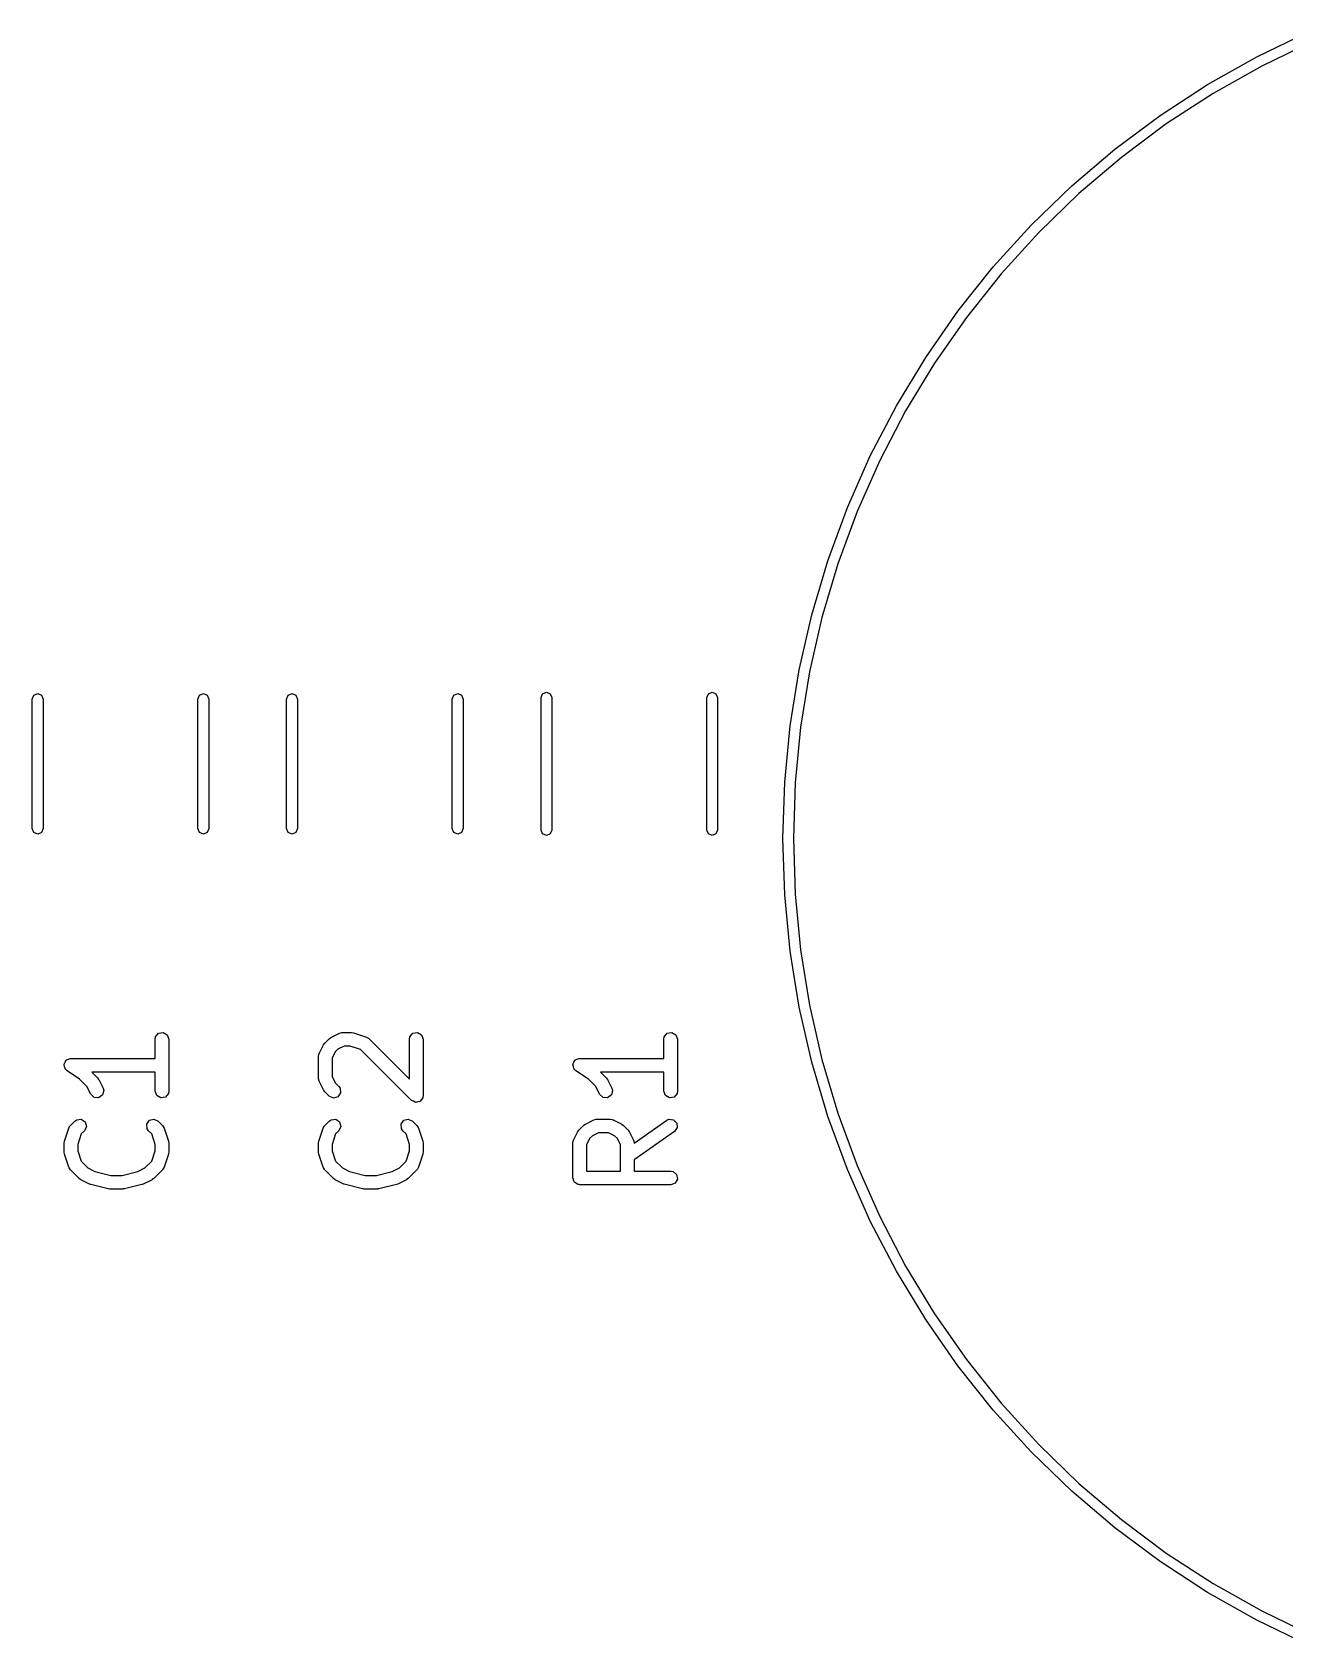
# Model space of a CAD drawing. Extents: x 129.1 to 156.7, y -103.5 to -84.1.
# Drawn here: x 129.08 to 142.83, y -102.64 to -84.93 of the extents above; entities that cross this region are included whole.
import ezdxf

# ---------------------------------------------------------------- set-up
doc = ezdxf.new("R2010")
doc.units = 0
doc.layers.add('BLACK', color=7, linetype='CONTINUOUS')

msp = doc.modelspace()

# ---------------------------------------------------------------- linework, layer by layer
at = {"layer": 'BLACK', "linetype": 'CONTINUOUS'}
for p, q in [((142.528, -85.1973), (143.088, -84.9279)), ((143.134, -85.0331), (142.582, -85.2993)), ((141.987, -85.5019), (142.528, -85.1973)), ((142.582, -85.2993), (142.047, -85.6004)), ((141.467, -85.8406), (141.987, -85.5019)), ((142.047, -85.6004), (141.533, -85.935)), ((140.97, -86.212), (141.467, -85.8406)), ((141.533, -85.935), (141.041, -86.3019)), ((140.497, -86.6144), (140.97, -86.212)), ((141.041, -86.3019), (140.574, -86.6996)), ((140.051, -87.0463), (140.497, -86.6144)), ((140.574, -86.6996), (140.133, -87.1264)), ((139.633, -87.5059), (140.051, -87.0463)), ((140.133, -87.1264), (139.721, -87.5805)), ((139.246, -87.9913), (139.633, -87.5059)), ((139.721, -87.5805), (139.339, -88.0601)), ((138.891, -88.5005), (139.246, -87.9913)), ((139.339, -88.0601), (138.988, -88.5633)), ((138.569, -89.0314), (138.891, -88.5005)), ((138.988, -88.5633), (138.67, -89.0879)), ((138.282, -89.5818), (138.569, -89.0314)), ((138.67, -89.0879), (138.386, -89.6318)), ((138.031, -90.1495), (138.282, -89.5818)), ((138.386, -89.6318), (138.137, -90.1927)), ((137.816, -90.7322), (138.031, -90.1495)), ((138.137, -90.1927), (137.926, -90.7684)), ((137.64, -91.3274), (137.816, -90.7322)), ((137.926, -90.7684), (137.751, -91.3565)), ((137.502, -91.9326), (137.64, -91.3274)), ((137.751, -91.3565), (137.615, -91.9546)), ((137.403, -92.5455), (137.502, -91.9326)), ((137.615, -91.9546), (137.517, -92.5602)), ((129.078, -92.2527), (129.096, -92.2103)), ((129.078, -93.6753), (129.078, -92.2527)), ((129.096, -92.2103), (129.138, -92.1927)), ((129.138, -92.1927), (129.18, -92.2103)), ((129.18, -92.2103), (129.198, -92.2527)), ((129.198, -92.2527), (129.198, -93.6753)), ((130.898, -92.2527), (130.916, -92.2103)), ((130.898, -93.6753), (130.898, -92.2527)), ((130.916, -92.2103), (130.958, -92.1927)), ((130.958, -92.1927), (131, -92.2103)), ((131, -92.2103), (131.018, -92.2527)), ((131.018, -92.2527), (131.018, -93.6753)), ((131.872, -92.2527), (131.89, -92.2103)), ((131.872, -93.6753), (131.872, -92.2527)), ((131.89, -92.2103), (131.932, -92.1927)), ((131.932, -92.1927), (131.974, -92.2103)), ((131.974, -92.2103), (131.992, -92.2527)), ((131.992, -92.2527), (131.992, -93.6753)), ((133.692, -92.2527), (133.71, -92.2103)), ((133.692, -93.6753), (133.692, -92.2527)), ((133.71, -92.2103), (133.752, -92.1927)), ((133.752, -92.1927), (133.794, -92.2103)), ((133.794, -92.2103), (133.812, -92.2527)), ((133.812, -92.2527), (133.812, -93.6753)), ((134.666, -92.2369), (134.684, -92.1945)), ((134.666, -93.6911), (134.666, -92.2369)), ((134.684, -92.1945), (134.726, -92.1769)), ((134.726, -92.1769), (134.768, -92.1945)), ((134.768, -92.1945), (134.786, -92.2369)), ((134.786, -92.2369), (134.786, -93.6911)), ((136.486, -92.2369), (136.504, -92.1945)), ((136.486, -93.6911), (136.486, -92.2369)), ((136.504, -92.1945), (136.546, -92.1769)), ((136.546, -92.1769), (136.588, -92.1945)), ((136.588, -92.1945), (136.606, -92.2369)), ((136.606, -92.2369), (136.606, -93.6911)), ((137.343, -93.1635), (137.403, -92.5455)), ((137.517, -92.5602), (137.458, -93.1709)), ((137.323, -93.784), (137.343, -93.1635)), ((137.458, -93.1709), (137.438, -93.784)), ((129.096, -93.7177), (129.078, -93.6753)), ((129.198, -93.6753), (129.18, -93.7177)), ((130.916, -93.7177), (130.898, -93.6753)), ((131.018, -93.6753), (131, -93.7177)), ((131.89, -93.7177), (131.872, -93.6753)), ((131.992, -93.6753), (131.974, -93.7177)), ((133.71, -93.7177), (133.692, -93.6753)), ((133.812, -93.6753), (133.794, -93.7177)), ((134.684, -93.7335), (134.666, -93.6911)), ((134.786, -93.6911), (134.768, -93.7335)), ((136.504, -93.7335), (136.486, -93.6911)), ((136.606, -93.6911), (136.588, -93.7335)), ((129.138, -93.7353), (129.096, -93.7177)), ((129.18, -93.7177), (129.138, -93.7353)), ((130.958, -93.7353), (130.916, -93.7177)), ((131, -93.7177), (130.958, -93.7353)), ((131.932, -93.7353), (131.89, -93.7177)), ((131.974, -93.7177), (131.932, -93.7353)), ((133.752, -93.7353), (133.71, -93.7177)), ((133.794, -93.7177), (133.752, -93.7353)), ((134.726, -93.7511), (134.684, -93.7335)), ((134.768, -93.7335), (134.726, -93.7511)), ((136.546, -93.7511), (136.504, -93.7335)), ((136.588, -93.7335), (136.546, -93.7511)), ((137.343, -94.4045), (137.323, -93.784)), ((137.438, -93.784), (137.458, -94.3971)), ((137.403, -95.0225), (137.343, -94.4045)), ((137.458, -94.3971), (137.517, -95.0078)), ((137.502, -95.6354), (137.403, -95.0225)), ((137.517, -95.0078), (137.615, -95.6134)), ((137.64, -96.2406), (137.502, -95.6354)), ((137.615, -95.6134), (137.751, -96.2115)), ((130.428, -95.9883), (130.432, -95.9626)), ((130.428, -96.199), (130.428, -95.9883)), ((130.432, -95.9626), (130.465, -95.9233)), ((130.465, -95.9233), (130.516, -95.9144)), ((130.516, -95.9144), (130.56, -95.9401)), ((130.56, -95.9401), (130.578, -95.9883)), ((130.578, -95.9883), (130.578, -96.5597)), ((132.291, -96.0305), (132.339, -95.9829)), ((132.339, -95.9829), (132.357, -95.97)), ((132.357, -95.97), (132.359, -95.9688)), ((132.359, -95.9688), (132.454, -95.9212)), ((132.454, -95.9212), (132.479, -95.9138)), ((132.479, -95.9138), (132.483, -95.9148)), ((132.483, -95.9148), (132.487, -95.9133)), ((132.487, -95.9133), (132.583, -95.9133)), ((132.583, -95.9133), (132.605, -95.9172)), ((132.605, -95.9172), (132.606, -95.9171)), ((132.606, -95.9171), (132.749, -95.9648)), ((132.749, -95.9648), (132.772, -95.9772)), ((132.772, -95.9772), (132.774, -95.981)), ((132.774, -95.981), (132.778, -95.9829)), ((132.778, -95.9829), (133.222, -96.4263)), ((133.222, -95.9883), (133.226, -95.9626)), ((133.222, -96.4263), (133.222, -95.9883)), ((133.226, -95.9626), (133.259, -95.9233)), ((133.259, -95.9233), (133.31, -95.9144)), ((133.31, -95.9144), (133.354, -95.9401)), ((133.354, -95.9401), (133.372, -95.9883)), ((133.372, -95.9883), (133.372, -96.6073)), ((136.016, -95.9883), (136.02, -95.9626)), ((136.016, -96.199), (136.016, -95.9883)), ((136.02, -95.9626), (136.053, -95.9233)), ((136.053, -95.9233), (136.104, -95.9144)), ((136.104, -95.9144), (136.148, -95.9401)), ((136.148, -95.9401), (136.166, -95.9883)), ((136.166, -95.9883), (136.166, -96.5597)), ((132.222, -96.1788), (132.226, -96.1531)), ((132.226, -96.1531), (132.229, -96.1497)), ((132.229, -96.1497), (132.23, -96.1452)), ((132.23, -96.1452), (132.277, -96.05)), ((132.277, -96.05), (132.291, -96.032)), ((132.291, -96.032), (132.291, -96.0305)), ((132.406, -96.1279), (132.372, -96.1965)), ((132.436, -96.0975), (132.406, -96.1279)), ((132.505, -96.0633), (132.436, -96.0975)), ((132.57, -96.0633), (132.505, -96.0633)), ((132.685, -96.1015), (132.57, -96.0633)), ((133.244, -96.6604), (132.685, -96.1015)), ((129.428, -96.2692), (129.43, -96.2652)), ((129.434, -96.2901), (129.428, -96.2692)), ((129.429, -96.261), (129.44, -96.2421)), ((129.43, -96.2652), (129.429, -96.261)), ((129.438, -96.3115), (129.434, -96.2901)), ((129.441, -96.3143), (129.438, -96.3115)), ((129.44, -96.2421), (129.449, -96.2222)), ((129.442, -96.3184), (129.441, -96.3143)), ((129.461, -96.3364), (129.442, -96.3184)), ((129.449, -96.2222), (129.452, -96.2203)), ((129.452, -96.2203), (129.455, -96.2165)), ((129.455, -96.2165), (129.475, -96.2091)), ((129.598, -96.4275), (129.461, -96.3364)), ((129.475, -96.2091), (129.495, -96.1995)), ((129.495, -96.1995), (129.499, -96.2005)), ((129.499, -96.2005), (129.503, -96.199)), ((129.503, -96.199), (130.428, -96.199)), ((130.428, -96.349), (129.732, -96.349)), ((129.732, -96.349), (129.794, -96.4114)), ((130.428, -96.5597), (130.428, -96.349)), ((132.222, -96.4169), (132.222, -96.1788)), ((132.372, -96.1965), (132.372, -96.3992)), ((135.016, -96.2692), (135.018, -96.2652)), ((135.022, -96.2901), (135.016, -96.2692)), ((135.017, -96.261), (135.028, -96.2421)), ((135.018, -96.2652), (135.017, -96.261)), ((135.026, -96.3115), (135.022, -96.2901)), ((135.029, -96.3143), (135.026, -96.3115)), ((135.028, -96.2421), (135.037, -96.2222)), ((135.03, -96.3184), (135.029, -96.3143)), ((135.049, -96.3364), (135.03, -96.3184)), ((135.037, -96.2222), (135.04, -96.2203)), ((135.04, -96.2203), (135.043, -96.2165)), ((135.043, -96.2165), (135.063, -96.2091)), ((135.186, -96.4275), (135.049, -96.3364)), ((135.063, -96.2091), (135.083, -96.1995)), ((135.083, -96.1995), (135.087, -96.2005)), ((135.087, -96.2005), (135.091, -96.199)), ((135.091, -96.199), (136.016, -96.199)), ((136.016, -96.349), (135.32, -96.349)), ((135.32, -96.349), (135.382, -96.4114)), ((136.016, -96.5597), (136.016, -96.349)), ((137.816, -96.8358), (137.64, -96.2406)), ((137.751, -96.2115), (137.926, -96.7996)), ((129.679, -96.5089), (129.598, -96.4275)), ((129.721, -96.5933), (129.679, -96.5089)), ((129.794, -96.4114), (129.807, -96.4298)), ((129.807, -96.4298), (129.808, -96.4309)), ((129.808, -96.4309), (129.856, -96.5262)), ((129.856, -96.5262), (129.863, -96.5511)), ((132.223, -96.4211), (132.222, -96.4169)), ((132.222, -96.4254), (132.223, -96.4211)), ((132.23, -96.4504), (132.222, -96.4254)), ((132.277, -96.5456), (132.23, -96.4504)), ((132.372, -96.3992), (132.406, -96.4677)), ((132.406, -96.4677), (132.445, -96.5067)), ((132.445, -96.5067), (132.46, -96.528)), ((132.46, -96.528), (132.465, -96.5791)), ((135.267, -96.5089), (135.186, -96.4275)), ((135.309, -96.5933), (135.267, -96.5089)), ((135.382, -96.4114), (135.395, -96.4298)), ((135.395, -96.4298), (135.396, -96.4309)), ((135.396, -96.4309), (135.444, -96.5262)), ((135.444, -96.5262), (135.451, -96.5511)), ((129.759, -96.6285), (129.721, -96.5933)), ((129.81, -96.6316), (129.759, -96.6285)), ((129.851, -96.601), (129.81, -96.6316)), ((129.863, -96.5511), (129.851, -96.601)), ((130.445, -96.6079), (130.428, -96.5597)), ((130.49, -96.6336), (130.445, -96.6079)), ((130.54, -96.6247), (130.49, -96.6336)), ((130.573, -96.5854), (130.54, -96.6247)), ((130.578, -96.5597), (130.573, -96.5854)), ((132.279, -96.5468), (132.277, -96.5456)), ((132.291, -96.5651), (132.279, -96.5468)), ((132.339, -96.6127), (132.291, -96.5651)), ((132.386, -96.6344), (132.339, -96.6127)), ((132.435, -96.6212), (132.386, -96.6344)), ((132.465, -96.5791), (132.435, -96.6212)), ((133.264, -96.6699), (133.244, -96.6604)), ((133.284, -96.6812), (133.264, -96.6699)), ((133.287, -96.6806), (133.284, -96.6812)), ((133.29, -96.682), (133.287, -96.6806)), ((133.312, -96.6762), (133.29, -96.682)), ((133.334, -96.6723), (133.312, -96.6762)), ((133.337, -96.6697), (133.334, -96.6723)), ((133.34, -96.6688), (133.337, -96.6697)), ((133.353, -96.6503), (133.34, -96.6688)), ((133.367, -96.633), (133.353, -96.6503)), ((133.368, -96.6284), (133.367, -96.633)), ((133.369, -96.6267), (133.368, -96.6284)), ((133.372, -96.6073), (133.369, -96.6235)), ((133.369, -96.6235), (133.369, -96.6267)), ((135.347, -96.6285), (135.309, -96.5933)), ((135.398, -96.6316), (135.347, -96.6285)), ((135.439, -96.601), (135.398, -96.6316)), ((135.451, -96.5511), (135.439, -96.601)), ((136.033, -96.6079), (136.016, -96.5597)), ((136.078, -96.6336), (136.033, -96.6079)), ((136.128, -96.6247), (136.078, -96.6336)), ((136.161, -96.5854), (136.128, -96.6247)), ((136.166, -96.5597), (136.161, -96.5854)), ((129.545, -96.8876), (129.566, -96.8727)), ((129.566, -96.8727), (129.617, -96.8682)), ((129.617, -96.8682), (129.659, -96.8976)), ((130.335, -96.9213), (130.365, -96.8792)), ((130.365, -96.8792), (130.414, -96.866)), ((130.414, -96.866), (130.461, -96.8876)), ((132.339, -96.8876), (132.36, -96.8727)), ((132.36, -96.8727), (132.411, -96.8682)), ((132.411, -96.8682), (132.453, -96.8976)), ((133.129, -96.9213), (133.159, -96.8792)), ((133.159, -96.8792), (133.208, -96.866)), ((133.208, -96.866), (133.255, -96.8876)), ((135.153, -96.9212), (135.248, -96.8736)), ((135.248, -96.8736), (135.273, -96.8662)), ((135.273, -96.8662), (135.277, -96.8672)), ((135.277, -96.8672), (135.281, -96.8657)), ((135.281, -96.8657), (135.424, -96.8657)), ((135.424, -96.8657), (135.45, -96.8702)), ((135.45, -96.8702), (135.453, -96.8731)), ((135.453, -96.8731), (135.458, -96.8736)), ((135.458, -96.8736), (135.553, -96.9212)), ((135.689, -97.1302), (136.048, -96.8792)), ((136.048, -96.8792), (136.071, -96.8682)), ((136.071, -96.8682), (136.123, -96.8727)), ((136.123, -96.8727), (136.159, -96.909)), ((138.031, -97.4185), (137.816, -96.8358)), ((137.926, -96.7996), (138.137, -97.3753)), ((129.432, -97.1074), (129.479, -96.9646)), ((129.479, -96.9646), (129.492, -96.9417)), ((129.492, -96.9417), (129.496, -96.9393)), ((129.496, -96.9393), (129.497, -96.9353)), ((129.497, -96.9353), (129.545, -96.8876)), ((129.616, -97.0288), (129.578, -97.1433)), ((129.651, -96.9937), (129.616, -97.0288)), ((129.673, -96.9472), (129.651, -96.9937)), ((129.659, -96.8976), (129.673, -96.9472)), ((130.34, -96.9724), (130.335, -96.9213)), ((130.355, -96.9937), (130.34, -96.9724)), ((130.39, -97.0288), (130.355, -96.9937)), ((130.428, -97.1433), (130.39, -97.0288)), ((130.461, -96.8876), (130.508, -96.9353)), ((130.508, -96.9353), (130.523, -96.9566)), ((130.523, -96.9566), (130.524, -96.9611)), ((130.524, -96.9611), (130.526, -96.9646)), ((130.526, -96.9646), (130.574, -97.1074)), ((132.226, -97.1074), (132.273, -96.9646)), ((132.273, -96.9646), (132.286, -96.9417)), ((132.286, -96.9417), (132.29, -96.9393)), ((132.29, -96.9393), (132.291, -96.9353)), ((132.291, -96.9353), (132.339, -96.8876)), ((132.41, -97.0288), (132.372, -97.1433)), ((132.445, -96.9937), (132.41, -97.0288)), ((132.467, -96.9472), (132.445, -96.9937)), ((132.453, -96.8976), (132.467, -96.9472)), ((133.134, -96.9724), (133.129, -96.9213)), ((133.149, -96.9937), (133.134, -96.9724)), ((133.184, -97.0288), (133.149, -96.9937)), ((133.222, -97.1433), (133.184, -97.0288)), ((133.255, -96.8876), (133.302, -96.9353)), ((133.302, -96.9353), (133.317, -96.9566)), ((133.317, -96.9566), (133.318, -96.9611)), ((133.318, -96.9611), (133.32, -96.9646)), ((133.32, -96.9646), (133.368, -97.1074)), ((135.024, -97.0976), (135.071, -97.0024)), ((135.071, -97.0024), (135.085, -96.9844)), ((135.085, -96.9829), (135.133, -96.9353)), ((135.085, -96.9844), (135.085, -96.9829)), ((135.133, -96.9353), (135.151, -96.9224)), ((135.151, -96.9224), (135.153, -96.9212)), ((135.23, -97.0499), (135.2, -97.0803)), ((135.299, -97.0157), (135.23, -97.0499)), ((135.406, -97.0157), (135.299, -97.0157)), ((135.475, -97.0499), (135.406, -97.0157)), ((135.505, -97.0803), (135.475, -97.0499)), ((135.553, -96.9212), (135.571, -96.9346)), ((135.571, -96.9346), (135.572, -96.9353)), ((135.572, -96.9353), (135.62, -96.9829)), ((135.62, -96.9829), (135.633, -97.0012)), ((135.633, -97.0012), (135.634, -97.0024)), ((135.634, -97.0024), (135.682, -97.0976)), ((136.134, -97.0021), (135.69, -97.313)), ((136.163, -96.9601), (136.134, -97.0021)), ((136.159, -96.909), (136.163, -96.9601)), ((129.428, -97.1311), (129.432, -97.1091)), ((129.428, -97.2264), (129.428, -97.1311)), ((129.428, -97.2279), (129.428, -97.2264)), ((129.432, -97.2501), (129.428, -97.2279)), ((129.432, -97.1091), (129.432, -97.1074)), ((129.578, -97.1433), (129.578, -97.2142)), ((129.578, -97.2142), (129.616, -97.3287)), ((130.39, -97.3287), (130.428, -97.2142)), ((130.428, -97.2142), (130.428, -97.1433)), ((130.574, -97.1074), (130.577, -97.1296)), ((130.578, -97.2264), (130.574, -97.2485)), ((130.577, -97.1296), (130.578, -97.1311)), ((130.578, -97.1311), (130.578, -97.2264)), ((132.222, -97.1311), (132.226, -97.1091)), ((132.222, -97.2264), (132.222, -97.1311)), ((132.222, -97.2279), (132.222, -97.2264)), ((132.226, -97.2501), (132.222, -97.2279)), ((132.226, -97.1091), (132.226, -97.1074)), ((132.372, -97.1433), (132.372, -97.2142)), ((132.372, -97.2142), (132.41, -97.3287)), ((133.184, -97.3287), (133.222, -97.2142)), ((133.222, -97.2142), (133.222, -97.1433)), ((133.368, -97.1074), (133.371, -97.1296)), ((133.372, -97.2264), (133.368, -97.2485)), ((133.371, -97.1296), (133.372, -97.1311)), ((133.372, -97.1311), (133.372, -97.2264)), ((135.016, -97.1311), (135.02, -97.1055)), ((135.016, -97.5121), (135.016, -97.1311)), ((135.02, -97.1055), (135.023, -97.1021)), ((135.023, -97.1021), (135.024, -97.0976)), ((135.2, -97.0803), (135.166, -97.1488)), ((135.166, -97.1488), (135.166, -97.4371)), ((135.54, -97.1488), (135.505, -97.0803)), ((135.54, -97.4371), (135.54, -97.1488)), ((135.682, -97.0976), (135.689, -97.1226)), ((135.689, -97.1226), (135.688, -97.1269)), ((135.688, -97.1269), (135.689, -97.1302)), ((129.479, -97.393), (129.432, -97.2501)), ((129.482, -97.3965), (129.479, -97.393)), ((129.482, -97.4009), (129.482, -97.3965)), ((129.497, -97.4223), (129.482, -97.4009)), ((129.616, -97.3287), (129.69, -97.4028)), ((129.69, -97.4028), (129.767, -97.4413)), ((130.239, -97.4413), (130.316, -97.4028)), ((130.316, -97.4028), (130.39, -97.3287)), ((130.514, -97.4159), (130.51, -97.4182)), ((130.526, -97.393), (130.514, -97.4159)), ((130.574, -97.2501), (130.526, -97.393)), ((130.574, -97.2485), (130.574, -97.2501)), ((132.273, -97.393), (132.226, -97.2501)), ((132.276, -97.3965), (132.273, -97.393)), ((132.276, -97.4009), (132.276, -97.3965)), ((132.291, -97.4223), (132.276, -97.4009)), ((132.41, -97.3287), (132.484, -97.4028)), ((132.484, -97.4028), (132.561, -97.4413)), ((133.033, -97.4413), (133.11, -97.4028)), ((133.11, -97.4028), (133.184, -97.3287)), ((133.308, -97.4159), (133.304, -97.4182)), ((133.32, -97.393), (133.308, -97.4159)), ((133.368, -97.2501), (133.32, -97.393)), ((133.368, -97.2485), (133.368, -97.2501)), ((135.69, -97.313), (135.69, -97.4371)), ((138.137, -97.3753), (138.386, -97.9362)), ((129.593, -97.5175), (129.497, -97.4223)), ((129.594, -97.5182), (129.593, -97.5175)), ((129.612, -97.5316), (129.594, -97.5182)), ((129.707, -97.5792), (129.612, -97.5316)), ((129.711, -97.5796), (129.707, -97.5792)), ((129.723, -97.5849), (129.711, -97.5796)), ((129.913, -97.6325), (129.723, -97.5849)), ((129.767, -97.4413), (129.941, -97.4847)), ((129.941, -97.4847), (130.065, -97.4847)), ((130.065, -97.4847), (130.239, -97.4413)), ((130.283, -97.5849), (130.092, -97.6325)), ((130.286, -97.5829), (130.283, -97.5849)), ((130.298, -97.5792), (130.286, -97.5829)), ((130.394, -97.5316), (130.298, -97.5792)), ((130.395, -97.5304), (130.394, -97.5316)), ((130.413, -97.5175), (130.395, -97.5304)), ((130.508, -97.4223), (130.413, -97.5175)), ((130.51, -97.4182), (130.508, -97.4223)), ((132.387, -97.5175), (132.291, -97.4223)), ((132.388, -97.5182), (132.387, -97.5175)), ((132.406, -97.5316), (132.388, -97.5182)), ((132.501, -97.5792), (132.406, -97.5316)), ((132.505, -97.5796), (132.501, -97.5792)), ((132.517, -97.5849), (132.505, -97.5796)), ((132.707, -97.6325), (132.517, -97.5849)), ((132.561, -97.4413), (132.735, -97.4847)), ((132.735, -97.4847), (132.859, -97.4847)), ((132.859, -97.4847), (133.033, -97.4413)), ((133.077, -97.5849), (132.886, -97.6325)), ((133.08, -97.5829), (133.077, -97.5849)), ((133.092, -97.5792), (133.08, -97.5829)), ((133.188, -97.5316), (133.092, -97.5792)), ((133.189, -97.5304), (133.188, -97.5316)), ((133.207, -97.5175), (133.189, -97.5304)), ((133.302, -97.4223), (133.207, -97.5175)), ((133.304, -97.4182), (133.302, -97.4223)), ((135.022, -97.5304), (135.016, -97.5121)), ((135.026, -97.5496), (135.022, -97.5304)), ((135.031, -97.5539), (135.026, -97.5496)), ((135.033, -97.5603), (135.031, -97.5539)), ((135.05, -97.57), (135.033, -97.5603)), ((135.065, -97.5826), (135.05, -97.57)), ((135.075, -97.5843), (135.065, -97.5826)), ((135.078, -97.586), (135.075, -97.5843)), ((135.081, -97.5854), (135.078, -97.586)), ((135.091, -97.5871), (135.081, -97.5854)), ((136.091, -97.5871), (135.091, -97.5871)), ((135.166, -97.4371), (135.54, -97.4371)), ((135.69, -97.4371), (136.091, -97.4371)), ((136.091, -97.4371), (136.116, -97.4416)), ((136.139, -97.5695), (136.091, -97.5871)), ((136.116, -97.4416), (136.156, -97.4746)), ((136.165, -97.5251), (136.139, -97.5695)), ((136.156, -97.4746), (136.165, -97.5251)), ((138.282, -97.9862), (138.031, -97.4185)), ((129.917, -97.6321), (129.913, -97.6325)), ((129.931, -97.6347), (129.917, -97.6321)), ((130.074, -97.6347), (129.931, -97.6347)), ((130.078, -97.6335), (130.074, -97.6347)), ((130.092, -97.6325), (130.078, -97.6335)), ((132.711, -97.6321), (132.707, -97.6325)), ((132.725, -97.6347), (132.711, -97.6321)), ((132.868, -97.6347), (132.725, -97.6347)), ((132.872, -97.6335), (132.868, -97.6347)), ((132.886, -97.6325), (132.872, -97.6335)), ((138.386, -97.9362), (138.67, -98.4801)), ((138.569, -98.5366), (138.282, -97.9862)), ((138.891, -99.0675), (138.569, -98.5366)), ((138.67, -98.4801), (138.988, -99.0047)), ((138.988, -99.0047), (139.339, -99.5079)), ((139.246, -99.5767), (138.891, -99.0675)), ((139.339, -99.5079), (139.721, -99.9875)), ((139.633, -100.062), (139.246, -99.5767)), ((140.051, -100.522), (139.633, -100.062)), ((139.721, -99.9875), (140.133, -100.442)), ((140.497, -100.954), (140.051, -100.522)), ((140.133, -100.442), (140.574, -100.868)), ((140.97, -101.356), (140.497, -100.954)), ((140.574, -100.868), (141.041, -101.266)), ((141.041, -101.266), (141.533, -101.633)), ((141.467, -101.727), (140.97, -101.356)), ((141.533, -101.633), (142.047, -101.968)), ((141.987, -102.066), (141.467, -101.727)), ((142.047, -101.968), (142.582, -102.269)), ((142.528, -102.371), (141.987, -102.066)), ((143.088, -102.64), (142.528, -102.371)), ((142.582, -102.269), (143.134, -102.535))]:
    msp.add_line(p, q, dxfattribs=at)

doc.saveas('drawing.dxf')
